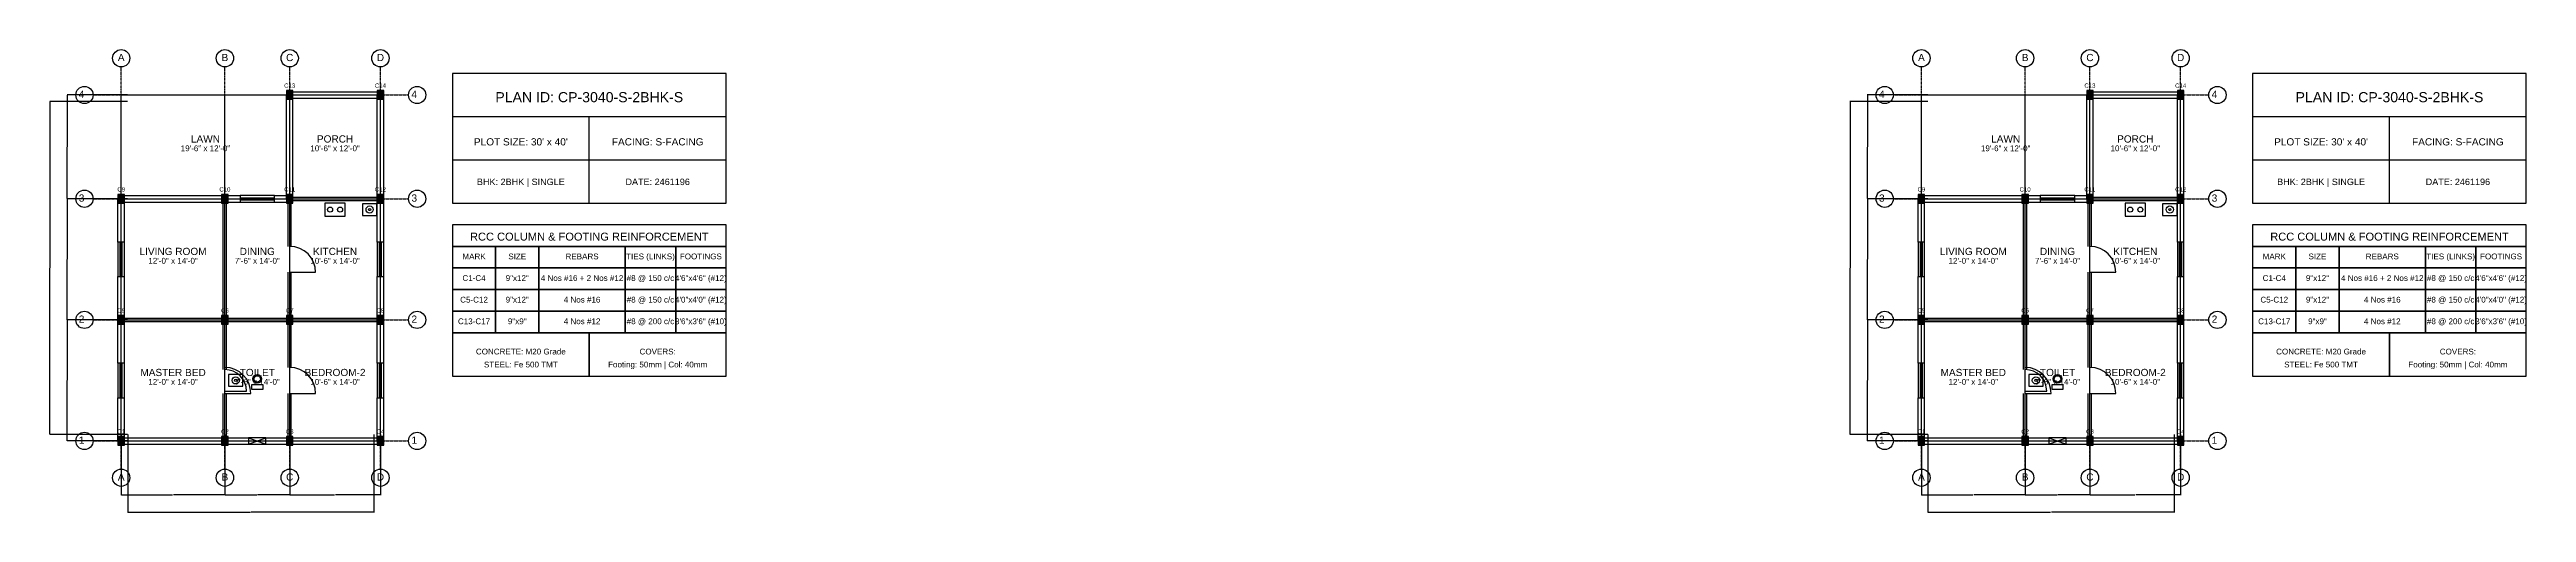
# Model space of a CAD drawing. Header units: inches. Extents: x -134 to 23580, y -99 to 23207.
# Drawn here: x -100 to 3340, y 4901 to 5543 of the extents above; entities that cross this region are included whole.
import ezdxf
from ezdxf.enums import TextEntityAlignment as Align

# ---------------------------------------------------------------- set-up
doc = ezdxf.new("R2010")
doc.units = ezdxf.units.IN
doc.header["$MEASUREMENT"] = 0
doc.linetypes.add('CENTER', pattern=[2, 1.25, -0.25, 0.25, -0.25])
for name, color, linetype in [('A-COL-HATCH', 251, 'Continuous'), ('A-COLUMN', 1, 'Continuous'), ('A-DIM', 5, 'Continuous'), ('A-DOOR', 30, 'Continuous'), ('A-FIXTURE', 8, 'Continuous'), ('A-TEXT', 2, 'Continuous'), ('A-WALL-EXT', 7, 'Continuous'), ('A-WALL-INT', 9, 'Continuous'), ('A-WINDOW', 4, 'Continuous'), ('S-BEAM-FRAMING', 2, 'Continuous'), ('S-BUBBLE', 4, 'Continuous'), ('S-GRID-CENTER', 8, 'CENTER'), ('S-TABLE', 7, 'Continuous'), ('S-TEXT', 3, 'Continuous')]:
    doc.layers.add(name, color=color, linetype=linetype)
doc.styles.get("Standard").update_dxf_attribs({"font": 'arial.ttf'})
doc.dimstyles.get("Standard").update_dxf_attribs({"dimtxt": 0.18, "dimasz": 0.18, "dimexe": 0.18, "dimexo": 0.0625, "dimgap": 0.09, "dimtad": 0, "dimtih": 1, "dimtoh": 1, "dimdec": 4, "dimzin": 0, "dimdsep": 46, "dimtxsty": 'Standard', "dimcen": 0.09, "dimadec": 0, "dimazin": 0, "dimtfac": 1, "dimtdec": 4, "dimtofl": 0, "dimtmove": 0, "dimatfit": 3, "dimfxl": 1, "dimtolj": 1, "dimtzin": 0, "dimarcsym": 0})

# ---------------------------------------------------------------- blocks, each defined once
blk = doc.blocks.new('*D211')
at = {"layer": 'A-DIM', "color": 0, "lineweight": -2, "transparency": 16777216}
for p, q in [((0, 5008.9), (0, 4924.8)), ((144, 5008.9), (144, 4924.8)), ((0.2, 4925), (71.4, 4925)), ((143.8, 4925), (72.6, 4925))]:
    blk.add_line(p, q, dxfattribs=at)
at = {"layer": 'A-DIM', "color": 0, "transparency": 16777216}
for points in [[(0.2, 4925), (0.2, 4925), (0, 4925)], [(143.8, 4925), (143.8, 4925), (144, 4925)]]:
    blk.add_solid(points, dxfattribs=at)
at = {"layer": 'Defpoints', "color": 0, "transparency": 16777216}
for p in [(0, 5009), (144, 5009), (144, 4925)]:
    blk.add_point(p, dxfattribs=at)
at = {"layer": 'A-DIM', "color": 0, "transparency": 16777216, "insert": (72, 4925), "char_height": 0.18, "attachment_point": 5}
blk.add_mtext('\\A1;144.0000', dxfattribs=at)
blk = doc.blocks.new('*D212')
at = {"layer": 'A-DIM', "color": 0, "lineweight": -2, "transparency": 16777216}
for p, q in [((144, 5008.9), (144, 4924.8)), ((234, 5008.9), (234, 4924.8)), ((144.2, 4925), (188.5, 4925)), ((233.8, 4925), (189.5, 4925))]:
    blk.add_line(p, q, dxfattribs=at)
at = {"layer": 'A-DIM', "color": 0, "transparency": 16777216}
for points in [[(144.2, 4925), (144.2, 4925), (144, 4925)], [(233.8, 4925), (233.8, 4925), (234, 4925)]]:
    blk.add_solid(points, dxfattribs=at)
at = {"layer": 'Defpoints', "color": 0, "transparency": 16777216}
for p in [(144, 5009), (234, 5009), (234, 4925)]:
    blk.add_point(p, dxfattribs=at)
at = {"layer": 'A-DIM', "color": 0, "transparency": 16777216, "insert": (189, 4925), "char_height": 0.18, "attachment_point": 5}
blk.add_mtext('\\A1;90.0000', dxfattribs=at)
blk = doc.blocks.new('*D213')
at = {"layer": 'A-DIM', "color": 0, "lineweight": -2, "transparency": 16777216}
for p, q in [((234, 5008.9), (234, 4924.8)), ((360, 5008.9), (360, 4924.8)), ((234.2, 4925), (296.4, 4925)), ((359.8, 4925), (297.6, 4925))]:
    blk.add_line(p, q, dxfattribs=at)
at = {"layer": 'A-DIM', "color": 0, "transparency": 16777216}
for points in [[(234.2, 4925), (234.2, 4925), (234, 4925)], [(359.8, 4925), (359.8, 4925), (360, 4925)]]:
    blk.add_solid(points, dxfattribs=at)
at = {"layer": 'Defpoints', "color": 0, "transparency": 16777216}
for p in [(234, 5009), (360, 5009), (360, 4925)]:
    blk.add_point(p, dxfattribs=at)
at = {"layer": 'A-DIM', "color": 0, "transparency": 16777216, "insert": (297, 4925), "char_height": 0.18, "attachment_point": 5}
blk.add_mtext('\\A1;126.0000', dxfattribs=at)
blk = doc.blocks.new('*D214')
at = {"layer": 'A-DIM', "color": 0, "lineweight": -2, "transparency": 16777216}
for p, q in [((9, 5008.9), (9, 4900.8)), ((351, 5008.9), (351, 4900.8)), ((9.2, 4901), (179.4, 4901)), ((350.8, 4901), (180.6, 4901))]:
    blk.add_line(p, q, dxfattribs=at)
at = {"layer": 'A-DIM', "color": 0, "transparency": 16777216}
for points in [[(9.2, 4901), (9.2, 4901), (9, 4901)], [(350.8, 4901), (350.8, 4901), (351, 4901)]]:
    blk.add_solid(points, dxfattribs=at)
at = {"layer": 'Defpoints', "color": 0, "transparency": 16777216}
for p in [(9, 5009), (351, 5009), (351, 4901)]:
    blk.add_point(p, dxfattribs=at)
at = {"layer": 'A-DIM', "color": 0, "transparency": 16777216, "insert": (180, 4901), "char_height": 0.18, "attachment_point": 5}
blk.add_mtext('\\A1;342.0000', dxfattribs=at)
blk = doc.blocks.new('*D215')
at = {"layer": 'A-DIM', "color": 0, "lineweight": -2, "transparency": 16777216}
for p, q in [((8.9, 5168), (-75.2, 5168)), ((-75, 5167.8), (-75, 5084.2)), ((-75, 5000.2), (-75, 5083.8)), ((8.9, 5000), (-75.2, 5000))]:
    blk.add_line(p, q, dxfattribs=at)
at = {"layer": 'A-DIM', "color": 0, "transparency": 16777216}
for points in [[(-75, 5167.8), (-75, 5167.8), (-75, 5168)], [(-75, 5000.2), (-75, 5000.2), (-75, 5000)]]:
    blk.add_solid(points, dxfattribs=at)
at = {"layer": 'Defpoints', "color": 0, "transparency": 16777216}
for p in [(-75, 5168), (9, 5168), (9, 5000)]:
    blk.add_point(p, dxfattribs=at)
at = {"layer": 'A-DIM', "color": 0, "transparency": 16777216, "insert": (-75, 5084), "char_height": 0.18, "attachment_point": 5}
blk.add_mtext('\\A1;168.0000', dxfattribs=at)
blk = doc.blocks.new('*D216')
at = {"layer": 'A-DIM', "color": 0, "lineweight": -2, "transparency": 16777216}
for p, q in [((8.9, 5336), (-75.2, 5336)), ((-75, 5335.8), (-75, 5252.2)), ((-75, 5168.2), (-75, 5251.8)), ((8.9, 5168), (-75.2, 5168))]:
    blk.add_line(p, q, dxfattribs=at)
at = {"layer": 'A-DIM', "color": 0, "transparency": 16777216}
for points in [[(-75, 5335.8), (-75, 5335.8), (-75, 5336)], [(-75, 5168.2), (-75, 5168.2), (-75, 5168)]]:
    blk.add_solid(points, dxfattribs=at)
at = {"layer": 'Defpoints', "color": 0, "transparency": 16777216}
for p in [(-75, 5336), (9, 5336), (9, 5168)]:
    blk.add_point(p, dxfattribs=at)
at = {"layer": 'A-DIM', "color": 0, "transparency": 16777216, "insert": (-75, 5252), "char_height": 0.18, "attachment_point": 5}
blk.add_mtext('\\A1;168.0000', dxfattribs=at)
blk = doc.blocks.new('*D217')
at = {"layer": 'A-DIM', "color": 0, "lineweight": -2, "transparency": 16777216}
for p, q in [((8.9, 5480), (-75.2, 5480)), ((-75, 5479.8), (-75, 5408.2)), ((-75, 5336.2), (-75, 5407.8)), ((8.9, 5336), (-75.2, 5336))]:
    blk.add_line(p, q, dxfattribs=at)
at = {"layer": 'A-DIM', "color": 0, "transparency": 16777216}
for points in [[(-75, 5479.8), (-75, 5479.8), (-75, 5480)], [(-75, 5336.2), (-75, 5336.2), (-75, 5336)]]:
    blk.add_solid(points, dxfattribs=at)
at = {"layer": 'Defpoints', "color": 0, "transparency": 16777216}
for p in [(-75, 5480), (9, 5480), (9, 5336)]:
    blk.add_point(p, dxfattribs=at)
at = {"layer": 'A-DIM', "color": 0, "transparency": 16777216, "insert": (-75, 5408), "char_height": 0.18, "attachment_point": 5}
blk.add_mtext('\\A1;144.0000', dxfattribs=at)
blk = doc.blocks.new('*D218')
at = {"layer": 'A-DIM', "color": 0, "lineweight": -2, "transparency": 16777216}
for p, q in [((8.9, 5471), (-99.2, 5471)), ((-99, 5470.8), (-99, 5240.2)), ((-99, 5009.2), (-99, 5239.8)), ((8.9, 5009), (-99.2, 5009))]:
    blk.add_line(p, q, dxfattribs=at)
at = {"layer": 'A-DIM', "color": 0, "transparency": 16777216}
for points in [[(-99, 5470.8), (-99, 5470.8), (-99, 5471)], [(-99, 5009.2), (-99, 5009.2), (-99, 5009)]]:
    blk.add_solid(points, dxfattribs=at)
at = {"layer": 'Defpoints', "color": 0, "transparency": 16777216}
for p in [(-99, 5471), (9, 5471), (9, 5009)]:
    blk.add_point(p, dxfattribs=at)
at = {"layer": 'A-DIM', "color": 0, "transparency": 16777216, "insert": (-99, 5240), "char_height": 0.18, "attachment_point": 5}
blk.add_mtext('\\A1;462.0000', dxfattribs=at)
blk = doc.blocks.new('*D219')
at = {"layer": 'A-DIM', "color": 0, "lineweight": -2, "transparency": 16777216}
for p, q in [((2500, 5008.9), (2500, 4924.8)), ((2644, 5008.9), (2644, 4924.8)), ((2500.2, 4925), (2571.4, 4925)), ((2643.8, 4925), (2572.6, 4925))]:
    blk.add_line(p, q, dxfattribs=at)
at = {"layer": 'A-DIM', "color": 0, "transparency": 16777216}
for points in [[(2500.2, 4925), (2500.2, 4925), (2500, 4925)], [(2643.8, 4925), (2643.8, 4925), (2644, 4925)]]:
    blk.add_solid(points, dxfattribs=at)
at = {"layer": 'Defpoints', "color": 0, "transparency": 16777216}
for p in [(2500, 5009), (2644, 5009), (2644, 4925)]:
    blk.add_point(p, dxfattribs=at)
at = {"layer": 'A-DIM', "color": 0, "transparency": 16777216, "insert": (2572, 4925), "char_height": 0.18, "attachment_point": 5}
blk.add_mtext('\\A1;144.0000', dxfattribs=at)
blk = doc.blocks.new('*D220')
at = {"layer": 'A-DIM', "color": 0, "lineweight": -2, "transparency": 16777216}
for p, q in [((2644, 5008.9), (2644, 4924.8)), ((2734, 5008.9), (2734, 4924.8)), ((2644.2, 4925), (2688.5, 4925)), ((2733.8, 4925), (2689.5, 4925))]:
    blk.add_line(p, q, dxfattribs=at)
at = {"layer": 'A-DIM', "color": 0, "transparency": 16777216}
for points in [[(2644.2, 4925), (2644.2, 4925), (2644, 4925)], [(2733.8, 4925), (2733.8, 4925), (2734, 4925)]]:
    blk.add_solid(points, dxfattribs=at)
at = {"layer": 'Defpoints', "color": 0, "transparency": 16777216}
for p in [(2644, 5009), (2734, 5009), (2734, 4925)]:
    blk.add_point(p, dxfattribs=at)
at = {"layer": 'A-DIM', "color": 0, "transparency": 16777216, "insert": (2689, 4925), "char_height": 0.18, "attachment_point": 5}
blk.add_mtext('\\A1;90.0000', dxfattribs=at)
blk = doc.blocks.new('*D221')
at = {"layer": 'A-DIM', "color": 0, "lineweight": -2, "transparency": 16777216}
for p, q in [((2734, 5008.9), (2734, 4924.8)), ((2860, 5008.9), (2860, 4924.8)), ((2734.2, 4925), (2796.4, 4925)), ((2859.8, 4925), (2797.6, 4925))]:
    blk.add_line(p, q, dxfattribs=at)
at = {"layer": 'A-DIM', "color": 0, "transparency": 16777216}
for points in [[(2734.2, 4925), (2734.2, 4925), (2734, 4925)], [(2859.8, 4925), (2859.8, 4925), (2860, 4925)]]:
    blk.add_solid(points, dxfattribs=at)
at = {"layer": 'Defpoints', "color": 0, "transparency": 16777216}
for p in [(2734, 5009), (2860, 5009), (2860, 4925)]:
    blk.add_point(p, dxfattribs=at)
at = {"layer": 'A-DIM', "color": 0, "transparency": 16777216, "insert": (2797, 4925), "char_height": 0.18, "attachment_point": 5}
blk.add_mtext('\\A1;126.0000', dxfattribs=at)
blk = doc.blocks.new('*D222')
at = {"layer": 'A-DIM', "color": 0, "lineweight": -2, "transparency": 16777216}
for p, q in [((2509, 5008.9), (2509, 4900.8)), ((2851, 5008.9), (2851, 4900.8)), ((2509.2, 4901), (2679.4, 4901)), ((2850.8, 4901), (2680.6, 4901))]:
    blk.add_line(p, q, dxfattribs=at)
at = {"layer": 'A-DIM', "color": 0, "transparency": 16777216}
for points in [[(2509.2, 4901), (2509.2, 4901), (2509, 4901)], [(2850.8, 4901), (2850.8, 4901), (2851, 4901)]]:
    blk.add_solid(points, dxfattribs=at)
at = {"layer": 'Defpoints', "color": 0, "transparency": 16777216}
for p in [(2509, 5009), (2851, 5009), (2851, 4901)]:
    blk.add_point(p, dxfattribs=at)
at = {"layer": 'A-DIM', "color": 0, "transparency": 16777216, "insert": (2680, 4901), "char_height": 0.18, "attachment_point": 5}
blk.add_mtext('\\A1;342.0000', dxfattribs=at)
blk = doc.blocks.new('*D223')
at = {"layer": 'A-DIM', "color": 0, "lineweight": -2, "transparency": 16777216}
for p, q in [((2508.9, 5168), (2424.8, 5168)), ((2425, 5167.8), (2425, 5084.2)), ((2425, 5000.2), (2425, 5083.8)), ((2508.9, 5000), (2424.8, 5000))]:
    blk.add_line(p, q, dxfattribs=at)
at = {"layer": 'A-DIM', "color": 0, "transparency": 16777216}
for points in [[(2425, 5167.8), (2425, 5167.8), (2425, 5168)], [(2425, 5000.2), (2425, 5000.2), (2425, 5000)]]:
    blk.add_solid(points, dxfattribs=at)
at = {"layer": 'Defpoints', "color": 0, "transparency": 16777216}
for p in [(2425, 5168), (2509, 5168), (2509, 5000)]:
    blk.add_point(p, dxfattribs=at)
at = {"layer": 'A-DIM', "color": 0, "transparency": 16777216, "insert": (2425, 5084), "char_height": 0.18, "attachment_point": 5}
blk.add_mtext('\\A1;168.0000', dxfattribs=at)
blk = doc.blocks.new('*D224')
at = {"layer": 'A-DIM', "color": 0, "lineweight": -2, "transparency": 16777216}
for p, q in [((2508.9, 5336), (2424.8, 5336)), ((2425, 5335.8), (2425, 5252.2)), ((2425, 5168.2), (2425, 5251.8)), ((2508.9, 5168), (2424.8, 5168))]:
    blk.add_line(p, q, dxfattribs=at)
at = {"layer": 'A-DIM', "color": 0, "transparency": 16777216}
for points in [[(2425, 5335.8), (2425, 5335.8), (2425, 5336)], [(2425, 5168.2), (2425, 5168.2), (2425, 5168)]]:
    blk.add_solid(points, dxfattribs=at)
at = {"layer": 'Defpoints', "color": 0, "transparency": 16777216}
for p in [(2425, 5336), (2509, 5336), (2509, 5168)]:
    blk.add_point(p, dxfattribs=at)
at = {"layer": 'A-DIM', "color": 0, "transparency": 16777216, "insert": (2425, 5252), "char_height": 0.18, "attachment_point": 5}
blk.add_mtext('\\A1;168.0000', dxfattribs=at)
blk = doc.blocks.new('*D225')
at = {"layer": 'A-DIM', "color": 0, "lineweight": -2, "transparency": 16777216}
for p, q in [((2508.9, 5480), (2424.8, 5480)), ((2425, 5479.8), (2425, 5408.2)), ((2425, 5336.2), (2425, 5407.8)), ((2508.9, 5336), (2424.8, 5336))]:
    blk.add_line(p, q, dxfattribs=at)
at = {"layer": 'A-DIM', "color": 0, "transparency": 16777216}
for points in [[(2425, 5479.8), (2425, 5479.8), (2425, 5480)], [(2425, 5336.2), (2425, 5336.2), (2425, 5336)]]:
    blk.add_solid(points, dxfattribs=at)
at = {"layer": 'Defpoints', "color": 0, "transparency": 16777216}
for p in [(2425, 5480), (2509, 5480), (2509, 5336)]:
    blk.add_point(p, dxfattribs=at)
at = {"layer": 'A-DIM', "color": 0, "transparency": 16777216, "insert": (2425, 5408), "char_height": 0.18, "attachment_point": 5}
blk.add_mtext('\\A1;144.0000', dxfattribs=at)
blk = doc.blocks.new('*D226')
at = {"layer": 'A-DIM', "color": 0, "lineweight": -2, "transparency": 16777216}
for p, q in [((2508.9, 5471), (2400.8, 5471)), ((2401, 5470.8), (2401, 5240.2)), ((2401, 5009.2), (2401, 5239.8)), ((2508.9, 5009), (2400.8, 5009))]:
    blk.add_line(p, q, dxfattribs=at)
at = {"layer": 'A-DIM', "color": 0, "transparency": 16777216}
for points in [[(2401, 5470.8), (2401, 5470.8), (2401, 5471)], [(2401, 5009.2), (2401, 5009.2), (2401, 5009)]]:
    blk.add_solid(points, dxfattribs=at)
at = {"layer": 'Defpoints', "color": 0, "transparency": 16777216}
for p in [(2401, 5471), (2509, 5471), (2509, 5009)]:
    blk.add_point(p, dxfattribs=at)
at = {"layer": 'A-DIM', "color": 0, "transparency": 16777216, "insert": (2401, 5240), "char_height": 0.18, "attachment_point": 5}
blk.add_mtext('\\A1;462.0000', dxfattribs=at)

msp = doc.modelspace()

# ---------------------------------------------------------------- linework, layer by layer
at = {"layer": 'A-COL-HATCH'}
for points in [[(229.5, 5474), (238.5, 5474), (229.5, 5486), (238.5, 5486)], [(355.5, 5474), (364.5, 5474), (355.5, 5486), (364.5, 5486)], [(2729.5, 5474), (2738.5, 5474), (2729.5, 5486), (2738.5, 5486)], [(2855.5, 5474), (2864.5, 5474), (2855.5, 5486), (2864.5, 5486)], [(-4.5, 5330), (4.5, 5330), (-4.5, 5342), (4.5, 5342)], [(139.5, 5330), (148.5, 5330), (139.5, 5342), (148.5, 5342)], [(229.5, 5330), (238.5, 5330), (229.5, 5342), (238.5, 5342)], [(355.5, 5330), (364.5, 5330), (355.5, 5342), (364.5, 5342)], [(2495.5, 5330), (2504.5, 5330), (2495.5, 5342), (2504.5, 5342)], [(2639.5, 5330), (2648.5, 5330), (2639.5, 5342), (2648.5, 5342)], [(2729.5, 5330), (2738.5, 5330), (2729.5, 5342), (2738.5, 5342)], [(2855.5, 5330), (2864.5, 5330), (2855.5, 5342), (2864.5, 5342)], [(-4.5, 5162), (4.5, 5162), (-4.5, 5174), (4.5, 5174)], [(139.5, 5162), (148.5, 5162), (139.5, 5174), (148.5, 5174)], [(229.5, 5162), (238.5, 5162), (229.5, 5174), (238.5, 5174)], [(355.5, 5162), (364.5, 5162), (355.5, 5174), (364.5, 5174)], [(2495.5, 5162), (2504.5, 5162), (2495.5, 5174), (2504.5, 5174)], [(2639.5, 5162), (2648.5, 5162), (2639.5, 5174), (2648.5, 5174)], [(2729.5, 5162), (2738.5, 5162), (2729.5, 5174), (2738.5, 5174)], [(2855.5, 5162), (2864.5, 5162), (2855.5, 5174), (2864.5, 5174)], [(-4.5, 4994), (4.5, 4994), (-4.5, 5006), (4.5, 5006)], [(139.5, 4994), (148.5, 4994), (139.5, 5006), (148.5, 5006)], [(229.5, 4994), (238.5, 4994), (229.5, 5006), (238.5, 5006)], [(355.5, 4994), (364.5, 4994), (355.5, 5006), (364.5, 5006)], [(2495.5, 4994), (2504.5, 4994), (2495.5, 5006), (2504.5, 5006)], [(2639.5, 4994), (2648.5, 4994), (2639.5, 5006), (2648.5, 5006)], [(2729.5, 4994), (2738.5, 4994), (2729.5, 5006), (2738.5, 5006)], [(2855.5, 4994), (2864.5, 4994), (2855.5, 5006), (2864.5, 5006)]]:
    msp.add_solid(points, dxfattribs=at)
at = {"layer": 'A-COLUMN'}
for points in [[(229.5, 5474), (238.5, 5474), (238.5, 5486), (229.5, 5486)], [(355.5, 5474), (364.5, 5474), (364.5, 5486), (355.5, 5486)], [(2729.5, 5474), (2738.5, 5474), (2738.5, 5486), (2729.5, 5486)], [(2855.5, 5474), (2864.5, 5474), (2864.5, 5486), (2855.5, 5486)], [(-4.5, 5330), (4.5, 5330), (4.5, 5342), (-4.5, 5342)], [(139.5, 5330), (148.5, 5330), (148.5, 5342), (139.5, 5342)], [(229.5, 5330), (238.5, 5330), (238.5, 5342), (229.5, 5342)], [(355.5, 5330), (364.5, 5330), (364.5, 5342), (355.5, 5342)], [(2495.5, 5330), (2504.5, 5330), (2504.5, 5342), (2495.5, 5342)], [(2639.5, 5330), (2648.5, 5330), (2648.5, 5342), (2639.5, 5342)], [(2729.5, 5330), (2738.5, 5330), (2738.5, 5342), (2729.5, 5342)], [(2855.5, 5330), (2864.5, 5330), (2864.5, 5342), (2855.5, 5342)], [(-4.5, 5162), (4.5, 5162), (4.5, 5174), (-4.5, 5174)], [(139.5, 5162), (148.5, 5162), (148.5, 5174), (139.5, 5174)], [(229.5, 5162), (238.5, 5162), (238.5, 5174), (229.5, 5174)], [(355.5, 5162), (364.5, 5162), (364.5, 5174), (355.5, 5174)], [(2495.5, 5162), (2504.5, 5162), (2504.5, 5174), (2495.5, 5174)], [(2639.5, 5162), (2648.5, 5162), (2648.5, 5174), (2639.5, 5174)], [(2729.5, 5162), (2738.5, 5162), (2738.5, 5174), (2729.5, 5174)], [(2855.5, 5162), (2864.5, 5162), (2864.5, 5174), (2855.5, 5174)], [(-4.5, 4994), (4.5, 4994), (4.5, 5006), (-4.5, 5006)], [(139.5, 4994), (148.5, 4994), (148.5, 5006), (139.5, 5006)], [(229.5, 4994), (238.5, 4994), (238.5, 5006), (229.5, 5006)], [(355.5, 4994), (364.5, 4994), (364.5, 5006), (355.5, 5006)], [(2495.5, 4994), (2504.5, 4994), (2504.5, 5006), (2495.5, 5006)], [(2639.5, 4994), (2648.5, 4994), (2648.5, 5006), (2639.5, 5006)], [(2729.5, 4994), (2738.5, 4994), (2738.5, 5006), (2729.5, 5006)], [(2855.5, 4994), (2864.5, 4994), (2864.5, 5006), (2855.5, 5006)]]:
    msp.add_lwpolyline(points, close=True, dxfattribs=at)
at = {"layer": 'A-DOOR'}
for p, q in [((234, 5234), (270, 5234)), ((2734, 5234), (2770, 5234)), ((144, 5069), (174, 5069)), ((144, 5066), (180, 5066)), ((234, 5066), (270, 5066)), ((2644, 5069), (2674, 5069)), ((2644, 5066), (2680, 5066)), ((2734, 5066), (2770, 5066))]:
    msp.add_line(p, q, dxfattribs=at)
for centre, radius in [((234, 5234), 36), ((2734, 5234), 36), ((144, 5066), 36), ((144, 5069), 30), ((234, 5066), 36), ((2644, 5066), 36), ((2644, 5069), 30), ((2734, 5066), 36)]:
    msp.add_arc(centre, radius, 0, 90, dxfattribs=at)
at = {"layer": 'A-FIXTURE'}
for points in [[(283, 5312), (311, 5312), (311, 5330), (283, 5330)], [(335, 5313), (355, 5313), (355, 5329), (335, 5329)], [(2783, 5312), (2811, 5312), (2811, 5330), (2783, 5330)], [(2835, 5313), (2855, 5313), (2855, 5329), (2835, 5329)], [(149, 5076), (169, 5076), (169, 5092), (149, 5092)], [(2649, 5076), (2669, 5076), (2669, 5092), (2649, 5092)], [(181, 5072), (197, 5072), (197, 5078), (181, 5078)], [(2681, 5072), (2697, 5072), (2697, 5078), (2681, 5078)]]:
    msp.add_lwpolyline(points, close=True, dxfattribs=at)
for centre, radius in [((290, 5321), 3.5), ((304, 5321), 3.5), ((345, 5321), 5), ((345, 5321), 1.5), ((2790, 5321), 3.5), ((2804, 5321), 3.5), ((2845, 5321), 5), ((2845, 5321), 1.5), ((189, 5086), 6), ((2689, 5086), 6), ((159, 5084), 5), ((159, 5084), 1.5), ((189, 5086), 4.5), ((2659, 5084), 5), ((2659, 5084), 1.5), ((2689, 5086), 4.5)]:
    msp.add_circle(centre, radius, dxfattribs=at)
at = {"layer": 'A-WALL-EXT'}
for p, q in [((229.5, 5336), (229.5, 5480)), ((234, 5484.5), (360, 5484.5)), ((234, 5475.5), (360, 5475.5)), ((238.5, 5336), (238.5, 5480)), ((355.5, 5336), (355.5, 5480)), ((364.5, 5336), (364.5, 5480)), ((2729.5, 5336), (2729.5, 5480)), ((2734, 5484.5), (2860, 5484.5)), ((2734, 5475.5), (2860, 5475.5)), ((2738.5, 5336), (2738.5, 5480)), ((2855.5, 5336), (2855.5, 5480)), ((2864.5, 5336), (2864.5, 5480)), ((460, 5450), (840, 5450)), ((650, 5330), (650, 5450)), ((2960, 5450), (3340, 5450)), ((3150, 5330), (3150, 5450)), ((460, 5390), (840, 5390)), ((2960, 5390), (3340, 5390)), ((-4.5, 5276), (-4.5, 5336)), ((0, 5340.5), (144, 5340.5)), ((4.5, 5276), (4.5, 5336)), ((144, 5340.5), (165, 5340.5)), ((213, 5340.5), (234, 5340.5)), ((355.5, 5276), (355.5, 5336)), ((364.5, 5276), (364.5, 5336)), ((2495.5, 5276), (2495.5, 5336)), ((2500, 5340.5), (2644, 5340.5)), ((2504.5, 5276), (2504.5, 5336)), ((2644, 5340.5), (2665, 5340.5)), ((2713, 5340.5), (2734, 5340.5)), ((2855.5, 5276), (2855.5, 5336)), ((2864.5, 5276), (2864.5, 5336)), ((0, 5331.5), (144, 5331.5)), ((144, 5331.5), (165, 5331.5)), ((213, 5331.5), (234, 5331.5)), ((2500, 5331.5), (2644, 5331.5)), ((2644, 5331.5), (2665, 5331.5)), ((2713, 5331.5), (2734, 5331.5)), ((-4.5, 5168), (-4.5, 5228)), ((4.5, 5168), (4.5, 5228)), ((355.5, 5168), (355.5, 5228)), ((364.5, 5168), (364.5, 5228)), ((2495.5, 5168), (2495.5, 5228)), ((2504.5, 5168), (2504.5, 5228)), ((2855.5, 5168), (2855.5, 5228)), ((2864.5, 5168), (2864.5, 5228)), ((-4.5, 5108), (-4.5, 5168)), ((4.5, 5108), (4.5, 5168)), ((355.5, 5108), (355.5, 5168)), ((364.5, 5108), (364.5, 5168)), ((2495.5, 5108), (2495.5, 5168)), ((2504.5, 5108), (2504.5, 5168)), ((2855.5, 5108), (2855.5, 5168)), ((2864.5, 5108), (2864.5, 5168)), ((-4.5, 5000), (-4.5, 5060)), ((4.5, 5000), (4.5, 5060)), ((355.5, 5000), (355.5, 5060)), ((364.5, 5000), (364.5, 5060)), ((2495.5, 5000), (2495.5, 5060)), ((2504.5, 5000), (2504.5, 5060)), ((2855.5, 5000), (2855.5, 5060)), ((2864.5, 5000), (2864.5, 5060)), ((0, 5004.5), (144, 5004.5)), ((0, 4995.5), (144, 4995.5)), ((144, 5004.5), (177, 5004.5)), ((144, 4995.5), (177, 4995.5)), ((201, 5004.5), (234, 5004.5)), ((201, 4995.5), (234, 4995.5)), ((234, 5004.5), (360, 5004.5)), ((234, 4995.5), (360, 4995.5)), ((2500, 5004.5), (2644, 5004.5)), ((2500, 4995.5), (2644, 4995.5)), ((2644, 5004.5), (2677, 5004.5)), ((2644, 4995.5), (2677, 4995.5)), ((2701, 5004.5), (2734, 5004.5)), ((2701, 4995.5), (2734, 4995.5)), ((2734, 5004.5), (2860, 5004.5)), ((2734, 4995.5), (2860, 4995.5))]:
    msp.add_line(p, q, dxfattribs=at)
for points in [[(460, 5330), (840, 5330), (840, 5510), (460, 5510)], [(2960, 5330), (3340, 5330), (3340, 5510), (2960, 5510)]]:
    msp.add_lwpolyline(points, close=True, dxfattribs=at)
at = {"layer": 'A-WALL-INT'}
for p, q in [((141.75, 5168), (141.75, 5336)), ((146.25, 5168), (146.25, 5336)), ((231.75, 5270), (231.75, 5336)), ((234, 5338.25), (360, 5338.25)), ((234, 5333.75), (360, 5333.75)), ((236.25, 5270), (236.25, 5336)), ((2641.75, 5168), (2641.75, 5336)), ((2646.25, 5168), (2646.25, 5336)), ((2731.75, 5270), (2731.75, 5336)), ((2734, 5338.25), (2860, 5338.25)), ((2734, 5333.75), (2860, 5333.75)), ((2736.25, 5270), (2736.25, 5336)), ((231.75, 5168), (231.75, 5234)), ((236.25, 5168), (236.25, 5234)), ((2731.75, 5168), (2731.75, 5234)), ((2736.25, 5168), (2736.25, 5234)), ((0, 5170.25), (144, 5170.25)), ((0, 5165.75), (144, 5165.75)), ((141.75, 5099), (141.75, 5168)), ((144, 5170.25), (234, 5170.25)), ((144, 5165.75), (234, 5165.75)), ((146.25, 5099), (146.25, 5168)), ((231.75, 5102), (231.75, 5168)), ((234, 5170.25), (360, 5170.25)), ((234, 5165.75), (360, 5165.75)), ((236.25, 5102), (236.25, 5168)), ((2500, 5170.25), (2644, 5170.25)), ((2500, 5165.75), (2644, 5165.75)), ((2641.75, 5099), (2641.75, 5168)), ((2644, 5170.25), (2734, 5170.25)), ((2644, 5165.75), (2734, 5165.75)), ((2646.25, 5099), (2646.25, 5168)), ((2731.75, 5102), (2731.75, 5168)), ((2734, 5170.25), (2860, 5170.25)), ((2734, 5165.75), (2860, 5165.75)), ((2736.25, 5102), (2736.25, 5168)), ((141.75, 5000), (141.75, 5066)), ((146.25, 5000), (146.25, 5066)), ((231.75, 5000), (231.75, 5066)), ((236.25, 5000), (236.25, 5066)), ((2641.75, 5000), (2641.75, 5066)), ((2646.25, 5000), (2646.25, 5066)), ((2731.75, 5000), (2731.75, 5066)), ((2736.25, 5000), (2736.25, 5066))]:
    msp.add_line(p, q, dxfattribs=at)
at = {"layer": 'A-WINDOW'}
for p, q in [((165, 5337.5), (213, 5337.5)), ((165, 5334.5), (213, 5334.5)), ((2665, 5337.5), (2713, 5337.5)), ((2665, 5334.5), (2713, 5334.5)), ((-1.5, 5228), (-1.5, 5276)), ((1.5, 5228), (1.5, 5276)), ((358.5, 5228), (358.5, 5276)), ((361.5, 5228), (361.5, 5276)), ((2498.5, 5228), (2498.5, 5276)), ((2501.5, 5228), (2501.5, 5276)), ((2858.5, 5228), (2858.5, 5276)), ((2861.5, 5228), (2861.5, 5276)), ((-1.5, 5060), (-1.5, 5108)), ((1.5, 5060), (1.5, 5108)), ((358.5, 5060), (358.5, 5108)), ((361.5, 5060), (361.5, 5108)), ((2498.5, 5060), (2498.5, 5108)), ((2501.5, 5060), (2501.5, 5108)), ((2858.5, 5060), (2858.5, 5108)), ((2861.5, 5060), (2861.5, 5108)), ((177, 4995.5), (201, 5004.5)), ((177, 5004.5), (201, 4995.5)), ((2677, 4995.5), (2701, 5004.5)), ((2677, 5004.5), (2701, 4995.5))]:
    msp.add_line(p, q, dxfattribs=at)
for points in [[(165, 5331.5), (213, 5331.5), (213, 5340.5), (165, 5340.5)], [(2665, 5331.5), (2713, 5331.5), (2713, 5340.5), (2665, 5340.5)], [(-4.5, 5228), (4.5, 5228), (4.5, 5276), (-4.5, 5276)], [(355.5, 5228), (364.5, 5228), (364.5, 5276), (355.5, 5276)], [(2495.5, 5228), (2504.5, 5228), (2504.5, 5276), (2495.5, 5276)], [(2855.5, 5228), (2864.5, 5228), (2864.5, 5276), (2855.5, 5276)], [(-4.5, 5060), (4.5, 5060), (4.5, 5108), (-4.5, 5108)], [(355.5, 5060), (364.5, 5060), (364.5, 5108), (355.5, 5108)], [(2495.5, 5060), (2504.5, 5060), (2504.5, 5108), (2495.5, 5108)], [(2855.5, 5060), (2864.5, 5060), (2864.5, 5108), (2855.5, 5108)], [(177, 4995.5), (201, 4995.5), (201, 5004.5), (177, 5004.5)], [(2677, 4995.5), (2701, 4995.5), (2701, 5004.5), (2677, 5004.5)]]:
    msp.add_lwpolyline(points, close=True, dxfattribs=at)
at = {"layer": 'S-BEAM-FRAMING'}
for p, q in [((0, 5000), (0, 5480)), ((0, 5480), (360, 5480)), ((144, 5000), (144, 5480)), ((234, 5000), (234, 5480)), ((360, 5000), (360, 5480)), ((2500, 5000), (2500, 5480)), ((2500, 5480), (2860, 5480)), ((2644, 5000), (2644, 5480)), ((2734, 5000), (2734, 5480)), ((2860, 5000), (2860, 5480)), ((0, 5336), (360, 5336)), ((2500, 5336), (2860, 5336)), ((0, 5168), (360, 5168)), ((2500, 5168), (2860, 5168)), ((0, 5000), (360, 5000)), ((2500, 5000), (2860, 5000))]:
    msp.add_line(p, q, dxfattribs=at)
at = {"layer": 'S-BUBBLE'}
for centre in [(0, 5531), (144, 5531), (234, 5531), (360, 5531), (2500, 5531), (2644, 5531), (2734, 5531), (2860, 5531), (-51, 5480), (411, 5480), (2449, 5480), (2911, 5480), (-51, 5336), (411, 5336), (2449, 5336), (2911, 5336), (-51, 5168), (411, 5168), (2449, 5168), (2911, 5168), (-51, 5000), (411, 5000), (2449, 5000), (2911, 5000), (0, 4949), (144, 4949), (234, 4949), (360, 4949), (2500, 4949), (2644, 4949), (2734, 4949), (2860, 4949)]:
    msp.add_circle(centre, 12, dxfattribs=at)
at = {"layer": 'S-GRID-CENTER'}
for p, q in [((0, 4961), (0, 5519)), ((144, 4961), (144, 5519)), ((234, 4961), (234, 5519)), ((360, 4961), (360, 5519)), ((2500, 4961), (2500, 5519)), ((2644, 4961), (2644, 5519)), ((2734, 4961), (2734, 5519)), ((2860, 4961), (2860, 5519)), ((-39, 5480), (399, 5480)), ((2461, 5480), (2899, 5480)), ((-39, 5336), (399, 5336)), ((2461, 5336), (2899, 5336)), ((-39, 5168), (399, 5168)), ((2461, 5168), (2899, 5168)), ((-39, 5000), (399, 5000)), ((2461, 5000), (2899, 5000))]:
    msp.add_line(p, q, dxfattribs=at)
at = {"layer": 'S-TABLE'}
for points in [[(460, 5270), (840, 5270), (840, 5300), (460, 5300)], [(2960, 5270), (3340, 5270), (3340, 5300), (2960, 5300)], [(460, 5240), (520, 5240), (520, 5270), (460, 5270)], [(520, 5240), (580, 5240), (580, 5270), (520, 5270)], [(580, 5240), (700, 5240), (700, 5270), (580, 5270)], [(700, 5240), (770, 5240), (770, 5270), (700, 5270)], [(770, 5240), (840, 5240), (840, 5270), (770, 5270)], [(2960, 5240), (3020, 5240), (3020, 5270), (2960, 5270)], [(3020, 5240), (3080, 5240), (3080, 5270), (3020, 5270)], [(3080, 5240), (3200, 5240), (3200, 5270), (3080, 5270)], [(3200, 5240), (3270, 5240), (3270, 5270), (3200, 5270)], [(3270, 5240), (3340, 5240), (3340, 5270), (3270, 5270)], [(460, 5210), (520, 5210), (520, 5240), (460, 5240)], [(520, 5210), (580, 5210), (580, 5240), (520, 5240)], [(580, 5210), (700, 5210), (700, 5240), (580, 5240)], [(700, 5210), (770, 5210), (770, 5240), (700, 5240)], [(770, 5210), (840, 5210), (840, 5240), (770, 5240)], [(2960, 5210), (3020, 5210), (3020, 5240), (2960, 5240)], [(3020, 5210), (3080, 5210), (3080, 5240), (3020, 5240)], [(3080, 5210), (3200, 5210), (3200, 5240), (3080, 5240)], [(3200, 5210), (3270, 5210), (3270, 5240), (3200, 5240)], [(3270, 5210), (3340, 5210), (3340, 5240), (3270, 5240)], [(460, 5180), (520, 5180), (520, 5210), (460, 5210)], [(520, 5180), (580, 5180), (580, 5210), (520, 5210)], [(580, 5180), (700, 5180), (700, 5210), (580, 5210)], [(700, 5180), (770, 5180), (770, 5210), (700, 5210)], [(770, 5180), (840, 5180), (840, 5210), (770, 5210)], [(2960, 5180), (3020, 5180), (3020, 5210), (2960, 5210)], [(3020, 5180), (3080, 5180), (3080, 5210), (3020, 5210)], [(3080, 5180), (3200, 5180), (3200, 5210), (3080, 5210)], [(3200, 5180), (3270, 5180), (3270, 5210), (3200, 5210)], [(3270, 5180), (3340, 5180), (3340, 5210), (3270, 5210)], [(460, 5150), (520, 5150), (520, 5180), (460, 5180)], [(520, 5150), (580, 5150), (580, 5180), (520, 5180)], [(580, 5150), (700, 5150), (700, 5180), (580, 5180)], [(700, 5150), (770, 5150), (770, 5180), (700, 5180)], [(770, 5150), (840, 5150), (840, 5180), (770, 5180)], [(2960, 5150), (3020, 5150), (3020, 5180), (2960, 5180)], [(3020, 5150), (3080, 5150), (3080, 5180), (3020, 5180)], [(3080, 5150), (3200, 5150), (3200, 5180), (3080, 5180)], [(3200, 5150), (3270, 5150), (3270, 5180), (3200, 5180)], [(3270, 5150), (3340, 5150), (3340, 5180), (3270, 5180)], [(460, 5090), (650, 5090), (650, 5150), (460, 5150)], [(650, 5090), (840, 5090), (840, 5150), (650, 5150)], [(2960, 5090), (3150, 5090), (3150, 5150), (2960, 5150)], [(3150, 5090), (3340, 5090), (3340, 5150), (3150, 5150)]]:
    msp.add_lwpolyline(points, close=True, dxfattribs=at)

# ---------------------------------------------------------------- texts
at = {"layer": 'A-TEXT'}
for s, height, p in [('C13', 6, (234, 5490)), ('C14', 6, (360, 5490)), ('PLAN ID: CP-3040-S-2BHK-S', 14, (650, 5470)), ('C13', 6, (2734, 5490)), ('C14', 6, (2860, 5490)), ('PLAN ID: CP-3040-S-2BHK-S', 14, (3150, 5470)), ('19\'-6" x 12\'-0"', 8, (117, 5402)), ('LAWN', 10, (117, 5414)), ('10\'-6" x 12\'-0"', 8, (297, 5402)), ('PORCH', 10, (297, 5414)), ("PLOT SIZE: 30' x 40'", 10, (555, 5410)), ('FACING: S-FACING', 10, (745, 5410)), ('19\'-6" x 12\'-0"', 8, (2617, 5402)), ('LAWN', 10, (2617, 5414)), ('10\'-6" x 12\'-0"', 8, (2797, 5402)), ('PORCH', 10, (2797, 5414)), ("PLOT SIZE: 30' x 40'", 10, (3055, 5410)), ('FACING: S-FACING', 10, (3245, 5410)), ('C9', 6, (0, 5346)), ('C10', 6, (144, 5346)), ('C11', 6, (234, 5346)), ('C12', 6, (360, 5346)), ('BHK: 2BHK | SINGLE', 9, (555, 5355)), ('DATE: 2461196', 9, (745, 5355)), ('C9', 6, (2500, 5346)), ('C10', 6, (2644, 5346)), ('C11', 6, (2734, 5346)), ('C12', 6, (2860, 5346)), ('BHK: 2BHK | SINGLE', 9, (3055, 5355)), ('DATE: 2461196', 9, (3245, 5355)), ('LIVING ROOM', 10, (72, 5258)), ('DINING', 10, (189, 5258)), ('KITCHEN', 10, (297, 5258)), ('LIVING ROOM', 10, (2572, 5258)), ('DINING', 10, (2689, 5258)), ('KITCHEN', 10, (2797, 5258)), ('12\'-0" x 14\'-0"', 8, (72, 5246)), ('7\'-6" x 14\'-0"', 8, (189, 5246)), ('10\'-6" x 14\'-0"', 8, (297, 5246)), ('12\'-0" x 14\'-0"', 8, (2572, 5246)), ('7\'-6" x 14\'-0"', 8, (2689, 5246)), ('10\'-6" x 14\'-0"', 8, (2797, 5246)), ('C5', 6, (0, 5178)), ('C6', 6, (144, 5178)), ('C7', 6, (234, 5178)), ('C8', 6, (360, 5178)), ('C5', 6, (2500, 5178)), ('C6', 6, (2644, 5178)), ('C7', 6, (2734, 5178)), ('C8', 6, (2860, 5178)), ('MASTER BED', 10, (72, 5090)), ('TOILET', 10, (189, 5090)), ('BEDROOM-2', 10, (297, 5090)), ('MASTER BED', 10, (2572, 5090)), ('TOILET', 10, (2689, 5090)), ('BEDROOM-2', 10, (2797, 5090)), ('12\'-0" x 14\'-0"', 8, (72, 5078)), ('7\'-6" x 14\'-0"', 8, (189, 5078)), ('10\'-6" x 14\'-0"', 8, (297, 5078)), ('12\'-0" x 14\'-0"', 8, (2572, 5078)), ('7\'-6" x 14\'-0"', 8, (2689, 5078)), ('10\'-6" x 14\'-0"', 8, (2797, 5078)), ('C1', 6, (0, 5010)), ('C2', 6, (144, 5010)), ('C3', 6, (234, 5010)), ('C4', 6, (360, 5010)), ('C1', 6, (2500, 5010)), ('C2', 6, (2644, 5010)), ('C3', 6, (2734, 5010)), ('C4', 6, (2860, 5010))]:
    msp.add_text(s, height=height, dxfattribs=at).set_placement(p, align=Align.CENTER)
at = {"layer": 'S-TEXT'}
for s, height, p in [('A', 10, (0, 5527)), ('B', 10, (144, 5527)), ('C', 10, (234, 5527)), ('D', 10, (360, 5527)), ('A', 10, (2500, 5527)), ('B', 10, (2644, 5527)), ('C', 10, (2734, 5527)), ('D', 10, (2860, 5527)), ('4', 10, (-55, 5476)), ('4', 10, (407, 5476)), ('4', 10, (2445, 5476)), ('4', 10, (2907, 5476)), ('3', 10, (-55, 5332)), ('3', 10, (407, 5332)), ('3', 10, (2445, 5332)), ('3', 10, (2907, 5332)), ('RCC COLUMN & FOOTING REINFORCEMENT', 11, (650, 5278)), ('RCC COLUMN & FOOTING REINFORCEMENT', 11, (3150, 5278)), ('C1-C4', 8, (490, 5222)), ('MARK', 8, (490, 5252)), ('9"x12"', 8, (550, 5222)), ('SIZE', 8, (550, 5252)), ('4 Nos #16 + 2 Nos #12', 8, (640, 5222)), ('REBARS', 8, (640, 5252)), ('TIES (LINKS)', 8, (735, 5252)), ('#8 @ 150 c/c', 8, (735, 5222)), ('4\'6"x4\'6" (#12)', 8, (805, 5222)), ('FOOTINGS', 8, (805, 5252)), ('C1-C4', 8, (2990, 5222)), ('MARK', 8, (2990, 5252)), ('9"x12"', 8, (3050, 5222)), ('SIZE', 8, (3050, 5252)), ('4 Nos #16 + 2 Nos #12', 8, (3140, 5222)), ('REBARS', 8, (3140, 5252)), ('TIES (LINKS)', 8, (3235, 5252)), ('#8 @ 150 c/c', 8, (3235, 5222)), ('4\'6"x4\'6" (#12)', 8, (3305, 5222)), ('FOOTINGS', 8, (3305, 5252)), ('C5-C12', 8, (490, 5192)), ('9"x12"', 8, (550, 5192)), ('4 Nos #16', 8, (640, 5192)), ('#8 @ 150 c/c', 8, (735, 5192)), ('4\'0"x4\'0" (#12)', 8, (805, 5192)), ('C5-C12', 8, (2990, 5192)), ('9"x12"', 8, (3050, 5192)), ('4 Nos #16', 8, (3140, 5192)), ('#8 @ 150 c/c', 8, (3235, 5192)), ('4\'0"x4\'0" (#12)', 8, (3305, 5192)), ('2', 10, (-55, 5164)), ('2', 10, (407, 5164)), ('C13-C17', 8, (490, 5162)), ('9"x9"', 8, (550, 5162)), ('4 Nos #12', 8, (640, 5162)), ('#8 @ 200 c/c', 8, (735, 5162)), ('3\'6"x3\'6" (#10)', 8, (805, 5162)), ('2', 10, (2445, 5164)), ('2', 10, (2907, 5164)), ('C13-C17', 8, (2990, 5162)), ('9"x9"', 8, (3050, 5162)), ('4 Nos #12', 8, (3140, 5162)), ('#8 @ 200 c/c', 8, (3235, 5162)), ('3\'6"x3\'6" (#10)', 8, (3305, 5162)), ('CONCRETE: M20 Grade', 8, (555, 5120)), ('COVERS:', 8, (745, 5120)), ('CONCRETE: M20 Grade', 8, (3055, 5120)), ('COVERS:', 8, (3245, 5120)), ('STEEL: Fe 500 TMT', 8, (555, 5102)), ('Footing: 50mm | Col: 40mm', 8, (745, 5102)), ('STEEL: Fe 500 TMT', 8, (3055, 5102)), ('Footing: 50mm | Col: 40mm', 8, (3245, 5102)), ('1', 10, (-55, 4996)), ('1', 10, (407, 4996)), ('1', 10, (2445, 4996)), ('1', 10, (2907, 4996)), ('A', 10, (0, 4945)), ('B', 10, (144, 4945)), ('C', 10, (234, 4945)), ('D', 10, (360, 4945)), ('A', 10, (2500, 4945)), ('B', 10, (2644, 4945)), ('C', 10, (2734, 4945)), ('D', 10, (2860, 4945))]:
    msp.add_text(s, height=height, dxfattribs=at).set_placement(p, align=Align.CENTER)

# ---------------------------------------------------------------- dimensions: what is measured, and where the dimension line sits
at = {"layer": 'A-DIM'}
for base, p1, p2, picture, middle in [((-99, 5471), (9, 5009), (9, 5471), '*D218', (-99, 5240)), ((-75, 5480), (9, 5336), (9, 5480), '*D217', (-75, 5408)), ((2401, 5471), (2509, 5009), (2509, 5471), '*D226', (2401, 5240)), ((2425, 5480), (2509, 5336), (2509, 5480), '*D225', (2425, 5408)), ((-75, 5336), (9, 5168), (9, 5336), '*D216', (-75, 5252)), ((2425, 5336), (2509, 5168), (2509, 5336), '*D224', (2425, 5252)), ((-75, 5168), (9, 5000), (9, 5168), '*D215', (-75, 5084)), ((2425, 5168), (2509, 5000), (2509, 5168), '*D223', (2425, 5084))]:
    dim = msp.add_linear_dim(base=base, p1=p1, p2=p2, angle=90, dimstyle='Standard', dxfattribs=at)
    dim.commit()
    dim.dimension.update_dxf_attribs({"geometry": picture, "text_midpoint": middle})
for base, p1, p2, picture, middle in [((144, 4925), (0, 5009), (144, 5009), '*D211', (72, 4925)), ((351, 4901), (9, 5009), (351, 5009), '*D214', (180, 4901)), ((234, 4925), (144, 5009), (234, 5009), '*D212', (189, 4925)), ((360, 4925), (234, 5009), (360, 5009), '*D213', (297, 4925)), ((2644, 4925), (2500, 5009), (2644, 5009), '*D219', (2572, 4925)), ((2851, 4901), (2509, 5009), (2851, 5009), '*D222', (2680, 4901)), ((2734, 4925), (2644, 5009), (2734, 5009), '*D220', (2689, 4925)), ((2860, 4925), (2734, 5009), (2860, 5009), '*D221', (2797, 4925))]:
    dim = msp.add_linear_dim(base=base, p1=p1, p2=p2, dimstyle='Standard', dxfattribs=at)
    dim.commit()
    dim.dimension.update_dxf_attribs({"geometry": picture, "text_midpoint": middle})

doc.saveas('drawing.dxf')
